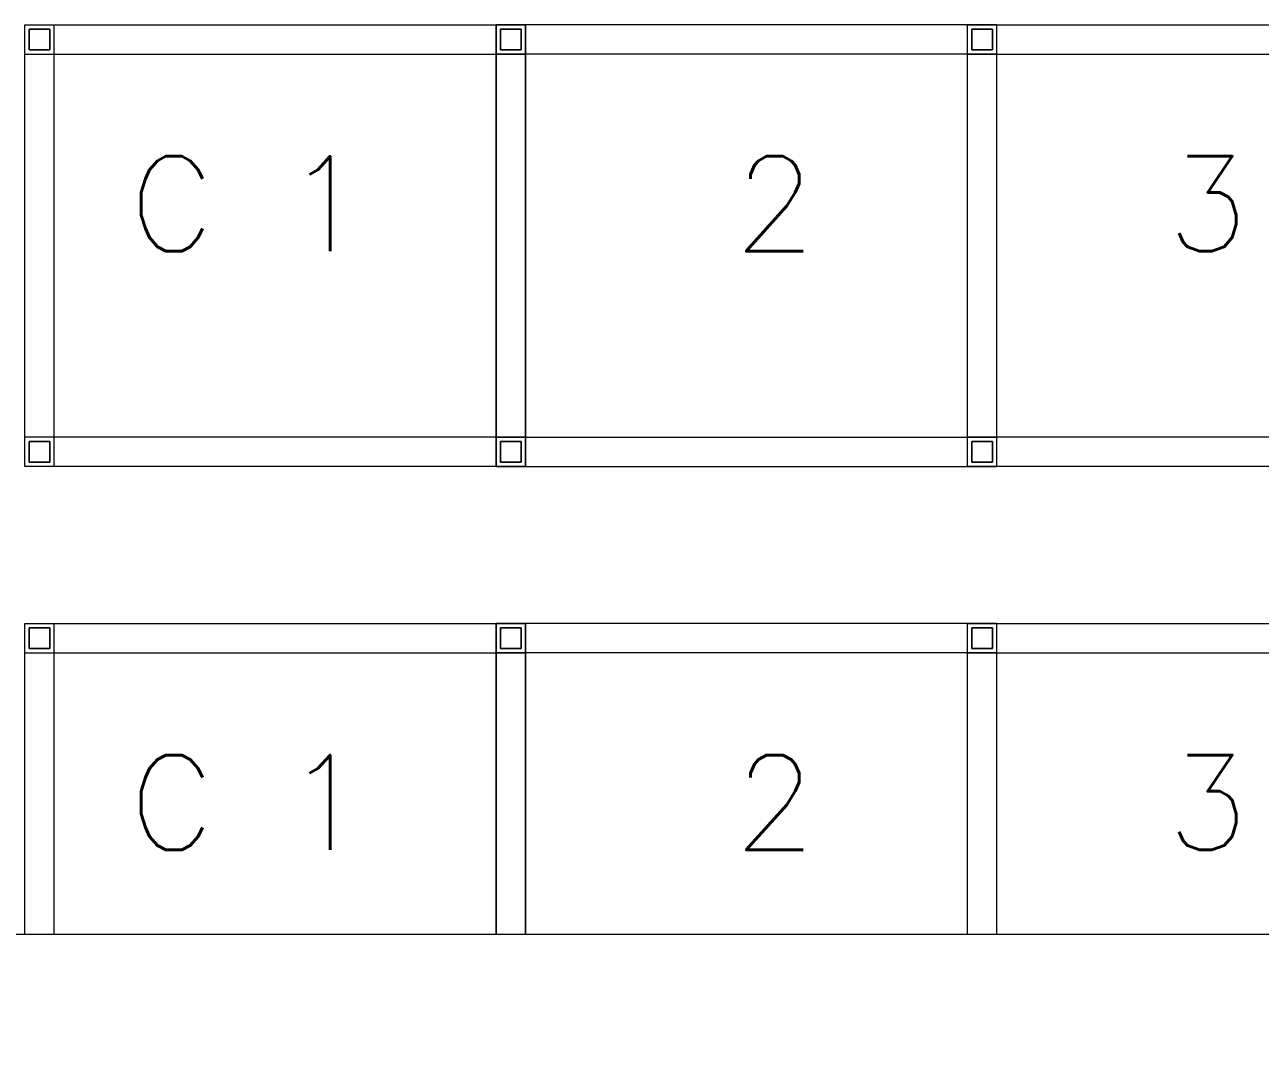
# Model space of a CAD drawing. Header units: millimetres. Extents: x -131970 to 468030, y -148196 to 152489.
# Drawn here: x 67459 to 71653, y 117894 to 121426 of the extents above; entities that cross this region are included whole.
import ezdxf
from ezdxf.xclip import XClip

# ---------------------------------------------------------------- set-up
doc = ezdxf.new("R2010")
doc.units = ezdxf.units.MM
doc.header["$LTSCALE"] = 500
doc.header["$XCLIPFRAME"] = 2
doc.layers.get('0').update_dxf_attribs({"linetype": 'CONTINUOUS'})
doc.layers.add('0 DIMENSION', color=1, linetype='CONTINUOUS', lineweight=13)
doc.styles.add('BUILDING PLAN$0$S1', font='romans1.shx')

# ---------------------------------------------------------------- blocks, each defined once
blk = doc.blocks.new('BUILDING PLAN$0$dfn')
at = {"color": 251}
for p, q in [((5747544.2, 359134.7), (5747544.2, 360834.7)), ((5747644, 359134.7), (5747644, 360834.7)), ((5748944.2, 360834.7), (5748944.2, 359134.7)), ((5749044.2, 360834.7), (5749044.2, 359134.7)), ((5749576.9, 359134.7), (5749576.9, 360834.7)), ((5749676.9, 359134.7), (5749676.9, 360834.7)), ((5749044.2, 359234.7), (5747544.2, 359234.7)), ((5747544.2, 359234.7), (5747544.2, 357534.7)), ((5749044.2, 359234.7), (5747544.2, 359234.7)), ((5749044.2, 359234.7), (5747544.2, 359234.7)), ((5749044.2, 359234.7), (5747544.2, 359234.7)), ((5749044.2, 359234.7), (5747544.2, 359234.7)), ((5749044.2, 359234.7), (5747544.2, 359234.7)), ((5749044.2, 359234.7), (5747544.2, 359234.7)), ((5749044.2, 359234.7), (5747544.2, 359234.7)), ((5749044.2, 359234.7), (5747544.2, 359234.7)), ((5749044.2, 359234.7), (5747544.2, 359234.7)), ((5749044.2, 359234.7), (5747544.2, 359234.7)), ((5747559, 359219.7), (5747559, 359149.7)), ((5747629, 359219.7), (5747559, 359219.7)), ((5747559, 359149.7), (5747559, 359219.7)), ((5747559, 359219.7), (5747629, 359219.7)), ((5747559, 359149.7), (5747559, 359219.7)), ((5747559, 359219.7), (5747629, 359219.7)), ((5747559, 359219.7), (5747559, 359149.7)), ((5747629, 359219.7), (5747559, 359219.7)), ((5747559, 359219.7), (5747559, 359149.7)), ((5747629, 359219.7), (5747559, 359219.7)), ((5747559, 359219.7), (5747559, 359149.7)), ((5747629, 359219.7), (5747559, 359219.7)), ((5747559, 359149.7), (5747559, 359219.7)), ((5747559, 359219.7), (5747629, 359219.7)), ((5747559, 359149.7), (5747559, 359219.7)), ((5747559, 359219.7), (5747629, 359219.7)), ((5747559, 359219.7), (5747559, 359149.7)), ((5747629, 359219.7), (5747559, 359219.7)), ((5747559, 359149.7), (5747559, 359219.7)), ((5747559, 359219.7), (5747629, 359219.7)), ((5747559, 359219.7), (5747559, 359149.7)), ((5747629, 359219.7), (5747559, 359219.7)), ((5747559, 359149.7), (5747559, 359219.7)), ((5747559, 359219.7), (5747629, 359219.7)), ((5747559, 359149.7), (5747559, 359219.7)), ((5747559, 359219.7), (5747629, 359219.7)), ((5747559, 359219.7), (5747559, 359149.7)), ((5747629, 359219.7), (5747559, 359219.7)), ((5747559, 359149.7), (5747559, 359219.7)), ((5747559, 359219.7), (5747629, 359219.7)), ((5747559, 359219.7), (5747559, 359149.7)), ((5747629, 359219.7), (5747559, 359219.7)), ((5747559, 359149.7), (5747559, 359219.7)), ((5747559, 359219.7), (5747629, 359219.7)), ((5747559, 359149.7), (5747559, 359219.7)), ((5747559, 359219.7), (5747629, 359219.7)), ((5747559, 359219.7), (5747559, 359149.7)), ((5747629, 359219.7), (5747559, 359219.7)), ((5747559, 359219.7), (5747559, 359149.7)), ((5747629, 359219.7), (5747559, 359219.7)), ((5747629, 359149.7), (5747629, 359219.7)), ((5747629, 359219.7), (5747629, 359149.7)), ((5747629, 359219.7), (5747629, 359149.7)), ((5747629, 359149.7), (5747629, 359219.7)), ((5747629, 359149.7), (5747629, 359219.7)), ((5747629, 359149.7), (5747629, 359219.7)), ((5747629, 359219.7), (5747629, 359149.7)), ((5747629, 359219.7), (5747629, 359149.7)), ((5747629, 359149.7), (5747629, 359219.7)), ((5747629, 359219.7), (5747629, 359149.7)), ((5747629, 359149.7), (5747629, 359219.7)), ((5747629, 359219.7), (5747629, 359149.7)), ((5747629, 359219.7), (5747629, 359149.7)), ((5747629, 359149.7), (5747629, 359219.7)), ((5747629, 359219.7), (5747629, 359149.7)), ((5747629, 359149.7), (5747629, 359219.7)), ((5747629, 359219.7), (5747629, 359149.7)), ((5747629, 359219.7), (5747629, 359149.7)), ((5747629, 359149.7), (5747629, 359219.7)), ((5747629, 359149.7), (5747629, 359219.7)), ((5747644, 359234.7), (5747644, 357534.7)), ((5748944.2, 357534.7), (5748944.2, 359234.7)), ((5748959.2, 359149.7), (5748959.2, 359219.7)), ((5748959.2, 359219.7), (5749029.2, 359219.7)), ((5748959.2, 359149.7), (5748959.2, 359219.7)), ((5748959.2, 359219.7), (5749029.2, 359219.7)), ((5749029.2, 359219.7), (5748959.2, 359219.7)), ((5748959.2, 359219.7), (5748959.2, 359149.7)), ((5749029.2, 359219.7), (5748959.2, 359219.7)), ((5748959.2, 359219.7), (5748959.2, 359149.7)), ((5748959.2, 359149.7), (5748959.2, 359219.7)), ((5748959.2, 359219.7), (5749029.2, 359219.7)), ((5748959.2, 359149.7), (5748959.2, 359219.7)), ((5748959.2, 359219.7), (5749029.2, 359219.7)), ((5749029.2, 359219.7), (5748959.2, 359219.7)), ((5748959.2, 359219.7), (5748959.2, 359149.7)), ((5749029.2, 359219.7), (5748959.2, 359219.7)), ((5748959.2, 359219.7), (5748959.2, 359149.7)), ((5748959.2, 359149.7), (5748959.2, 359219.7)), ((5748959.2, 359219.7), (5749029.2, 359219.7)), ((5749029.2, 359219.7), (5748959.2, 359219.7)), ((5748959.2, 359219.7), (5748959.2, 359149.7)), ((5748959.2, 359149.7), (5748959.2, 359219.7)), ((5748959.2, 359219.7), (5749029.2, 359219.7)), ((5749029.2, 359219.7), (5748959.2, 359219.7)), ((5748959.2, 359219.7), (5748959.2, 359149.7)), ((5749029.2, 359219.7), (5748959.2, 359219.7)), ((5748959.2, 359219.7), (5748959.2, 359149.7)), ((5748959.2, 359149.7), (5748959.2, 359219.7)), ((5748959.2, 359219.7), (5749029.2, 359219.7)), ((5749029.2, 359219.7), (5748959.2, 359219.7)), ((5748959.2, 359219.7), (5748959.2, 359149.7)), ((5748959.2, 359149.7), (5748959.2, 359219.7)), ((5748959.2, 359219.7), (5749029.2, 359219.7)), ((5748959.2, 359149.7), (5748959.2, 359219.7)), ((5748959.2, 359219.7), (5749029.2, 359219.7)), ((5749029.2, 359219.7), (5748959.2, 359219.7)), ((5748959.2, 359219.7), (5748959.2, 359149.7)), ((5749029.2, 359219.7), (5748959.2, 359219.7)), ((5748959.2, 359219.7), (5748959.2, 359149.7)), ((5748959.2, 359149.7), (5748959.2, 359219.7)), ((5748959.2, 359219.7), (5749029.2, 359219.7)), ((5749029.2, 359219.7), (5749029.2, 359149.7)), ((5749029.2, 359219.7), (5749029.2, 359149.7)), ((5749029.2, 359149.7), (5749029.2, 359219.7)), ((5749029.2, 359149.7), (5749029.2, 359219.7)), ((5749029.2, 359219.7), (5749029.2, 359149.7)), ((5749029.2, 359219.7), (5749029.2, 359149.7)), ((5749029.2, 359149.7), (5749029.2, 359219.7)), ((5749029.2, 359149.7), (5749029.2, 359219.7)), ((5749029.2, 359219.7), (5749029.2, 359149.7)), ((5749029.2, 359149.7), (5749029.2, 359219.7)), ((5749029.2, 359219.7), (5749029.2, 359149.7)), ((5749029.2, 359149.7), (5749029.2, 359219.7)), ((5749029.2, 359149.7), (5749029.2, 359219.7)), ((5749029.2, 359219.7), (5749029.2, 359149.7)), ((5749029.2, 359149.7), (5749029.2, 359219.7)), ((5749029.2, 359219.7), (5749029.2, 359149.7)), ((5749029.2, 359219.7), (5749029.2, 359149.7)), ((5749029.2, 359149.7), (5749029.2, 359219.7)), ((5749029.2, 359149.7), (5749029.2, 359219.7)), ((5749029.2, 359219.7), (5749029.2, 359149.7)), ((5749044.2, 357534.7), (5749044.2, 359234.7)), ((5751076.9, 359234.7), (5749576.9, 359234.7)), ((5749576.9, 359234.7), (5749576.9, 357534.7)), ((5751076.9, 359234.7), (5749576.9, 359234.7)), ((5751076.9, 359234.7), (5749576.9, 359234.7)), ((5751076.9, 359234.7), (5749576.9, 359234.7)), ((5751076.9, 359234.7), (5749576.9, 359234.7)), ((5751076.9, 359234.7), (5749576.9, 359234.7)), ((5751076.9, 359234.7), (5749576.9, 359234.7)), ((5751076.9, 359234.7), (5749576.9, 359234.7)), ((5751076.9, 359234.7), (5749576.9, 359234.7)), ((5751076.9, 359234.7), (5749576.9, 359234.7)), ((5751076.9, 359234.7), (5749576.9, 359234.7)), ((5749591.9, 359219.7), (5749591.9, 359149.7)), ((5749661.9, 359219.7), (5749591.9, 359219.7)), ((5749591.9, 359149.7), (5749591.9, 359219.7)), ((5749591.9, 359219.7), (5749661.9, 359219.7)), ((5749591.9, 359149.7), (5749591.9, 359219.7)), ((5749591.9, 359219.7), (5749661.9, 359219.7)), ((5749591.9, 359219.7), (5749591.9, 359149.7)), ((5749661.9, 359219.7), (5749591.9, 359219.7)), ((5749591.9, 359219.7), (5749591.9, 359149.7)), ((5749661.9, 359219.7), (5749591.9, 359219.7)), ((5749591.9, 359219.7), (5749591.9, 359149.7)), ((5749661.9, 359219.7), (5749591.9, 359219.7)), ((5749591.9, 359149.7), (5749591.9, 359219.7)), ((5749591.9, 359219.7), (5749661.9, 359219.7)), ((5749591.9, 359149.7), (5749591.9, 359219.7)), ((5749591.9, 359219.7), (5749661.9, 359219.7)), ((5749591.9, 359219.7), (5749591.9, 359149.7)), ((5749661.9, 359219.7), (5749591.9, 359219.7)), ((5749591.9, 359149.7), (5749591.9, 359219.7)), ((5749591.9, 359219.7), (5749661.9, 359219.7)), ((5749591.9, 359219.7), (5749591.9, 359149.7)), ((5749661.9, 359219.7), (5749591.9, 359219.7)), ((5749591.9, 359149.7), (5749591.9, 359219.7)), ((5749591.9, 359219.7), (5749661.9, 359219.7)), ((5749591.9, 359149.7), (5749591.9, 359219.7)), ((5749591.9, 359219.7), (5749661.9, 359219.7)), ((5749591.9, 359219.7), (5749591.9, 359149.7)), ((5749661.9, 359219.7), (5749591.9, 359219.7)), ((5749591.9, 359149.7), (5749591.9, 359219.7)), ((5749591.9, 359219.7), (5749661.9, 359219.7)), ((5749591.9, 359219.7), (5749591.9, 359149.7)), ((5749661.9, 359219.7), (5749591.9, 359219.7)), ((5749591.9, 359149.7), (5749591.9, 359219.7)), ((5749591.9, 359219.7), (5749661.9, 359219.7)), ((5749591.9, 359149.7), (5749591.9, 359219.7)), ((5749591.9, 359219.7), (5749661.9, 359219.7)), ((5749591.9, 359219.7), (5749591.9, 359149.7)), ((5749661.9, 359219.7), (5749591.9, 359219.7)), ((5749591.9, 359219.7), (5749591.9, 359149.7)), ((5749661.9, 359219.7), (5749591.9, 359219.7)), ((5749661.9, 359149.7), (5749661.9, 359219.7)), ((5749661.9, 359219.7), (5749661.9, 359149.7)), ((5749661.9, 359219.7), (5749661.9, 359149.7)), ((5749661.9, 359149.7), (5749661.9, 359219.7)), ((5749661.9, 359149.7), (5749661.9, 359219.7)), ((5749661.9, 359149.7), (5749661.9, 359219.7)), ((5749661.9, 359219.7), (5749661.9, 359149.7)), ((5749661.9, 359219.7), (5749661.9, 359149.7)), ((5749661.9, 359149.7), (5749661.9, 359219.7)), ((5749661.9, 359219.7), (5749661.9, 359149.7)), ((5749661.9, 359149.7), (5749661.9, 359219.7)), ((5749661.9, 359219.7), (5749661.9, 359149.7)), ((5749661.9, 359219.7), (5749661.9, 359149.7)), ((5749661.9, 359149.7), (5749661.9, 359219.7)), ((5749661.9, 359219.7), (5749661.9, 359149.7)), ((5749661.9, 359149.7), (5749661.9, 359219.7)), ((5749661.9, 359219.7), (5749661.9, 359149.7)), ((5749661.9, 359219.7), (5749661.9, 359149.7)), ((5749661.9, 359149.7), (5749661.9, 359219.7)), ((5749661.9, 359149.7), (5749661.9, 359219.7)), ((5749676.9, 359234.7), (5749676.9, 357534.7)), ((5749044.2, 359134.7), (5747544.2, 359134.7)), ((5749044.2, 359134.7), (5747544.2, 359134.7)), ((5749044.2, 359134.7), (5747544.2, 359134.7)), ((5749044.2, 359134.7), (5747544.2, 359134.7)), ((5749044.2, 359134.7), (5747544.2, 359134.7)), ((5749044.2, 359134.7), (5747544.2, 359134.7)), ((5749044.2, 359134.7), (5747544.2, 359134.7)), ((5749044.2, 359134.7), (5747544.2, 359134.7)), ((5749044.2, 359134.7), (5747544.2, 359134.7)), ((5749044.2, 359134.7), (5747544.2, 359134.7)), ((5749044.2, 359134.7), (5747544.2, 359134.7)), ((5747559, 359149.7), (5747629, 359149.7)), ((5747629, 359149.7), (5747559, 359149.7)), ((5747629, 359149.7), (5747559, 359149.7)), ((5747559, 359149.7), (5747629, 359149.7)), ((5747559, 359149.7), (5747629, 359149.7)), ((5747559, 359149.7), (5747629, 359149.7)), ((5747629, 359149.7), (5747559, 359149.7)), ((5747629, 359149.7), (5747559, 359149.7)), ((5747559, 359149.7), (5747629, 359149.7)), ((5747629, 359149.7), (5747559, 359149.7)), ((5747559, 359149.7), (5747629, 359149.7)), ((5747629, 359149.7), (5747559, 359149.7)), ((5747629, 359149.7), (5747559, 359149.7)), ((5747559, 359149.7), (5747629, 359149.7)), ((5747629, 359149.7), (5747559, 359149.7)), ((5747559, 359149.7), (5747629, 359149.7)), ((5747629, 359149.7), (5747559, 359149.7)), ((5747629, 359149.7), (5747559, 359149.7)), ((5747559, 359149.7), (5747629, 359149.7)), ((5747559, 359149.7), (5747629, 359149.7)), ((5749029.2, 359149.7), (5748959.2, 359149.7)), ((5749029.2, 359149.7), (5748959.2, 359149.7)), ((5748959.2, 359149.7), (5749029.2, 359149.7)), ((5748959.2, 359149.7), (5749029.2, 359149.7)), ((5749029.2, 359149.7), (5748959.2, 359149.7)), ((5749029.2, 359149.7), (5748959.2, 359149.7)), ((5748959.2, 359149.7), (5749029.2, 359149.7)), ((5748959.2, 359149.7), (5749029.2, 359149.7)), ((5749029.2, 359149.7), (5748959.2, 359149.7)), ((5748959.2, 359149.7), (5749029.2, 359149.7)), ((5749029.2, 359149.7), (5748959.2, 359149.7)), ((5748959.2, 359149.7), (5749029.2, 359149.7)), ((5748959.2, 359149.7), (5749029.2, 359149.7)), ((5749029.2, 359149.7), (5748959.2, 359149.7)), ((5748959.2, 359149.7), (5749029.2, 359149.7)), ((5749029.2, 359149.7), (5748959.2, 359149.7)), ((5749029.2, 359149.7), (5748959.2, 359149.7)), ((5748959.2, 359149.7), (5749029.2, 359149.7)), ((5748959.2, 359149.7), (5749029.2, 359149.7)), ((5749029.2, 359149.7), (5748959.2, 359149.7)), ((5751076.9, 359134.7), (5749576.9, 359134.7)), ((5751076.9, 359134.7), (5749576.9, 359134.7)), ((5751076.9, 359134.7), (5749576.9, 359134.7)), ((5751076.9, 359134.7), (5749576.9, 359134.7)), ((5751076.9, 359134.7), (5749576.9, 359134.7)), ((5751076.9, 359134.7), (5749576.9, 359134.7)), ((5751076.9, 359134.7), (5749576.9, 359134.7)), ((5751076.9, 359134.7), (5749576.9, 359134.7)), ((5751076.9, 359134.7), (5749576.9, 359134.7)), ((5751076.9, 359134.7), (5749576.9, 359134.7)), ((5751076.9, 359134.7), (5749576.9, 359134.7)), ((5749591.9, 359149.7), (5749661.9, 359149.7)), ((5749661.9, 359149.7), (5749591.9, 359149.7)), ((5749661.9, 359149.7), (5749591.9, 359149.7)), ((5749591.9, 359149.7), (5749661.9, 359149.7)), ((5749591.9, 359149.7), (5749661.9, 359149.7)), ((5749591.9, 359149.7), (5749661.9, 359149.7)), ((5749661.9, 359149.7), (5749591.9, 359149.7)), ((5749661.9, 359149.7), (5749591.9, 359149.7)), ((5749591.9, 359149.7), (5749661.9, 359149.7)), ((5749661.9, 359149.7), (5749591.9, 359149.7)), ((5749591.9, 359149.7), (5749661.9, 359149.7)), ((5749661.9, 359149.7), (5749591.9, 359149.7)), ((5749661.9, 359149.7), (5749591.9, 359149.7)), ((5749591.9, 359149.7), (5749661.9, 359149.7)), ((5749661.9, 359149.7), (5749591.9, 359149.7)), ((5749591.9, 359149.7), (5749661.9, 359149.7)), ((5749661.9, 359149.7), (5749591.9, 359149.7)), ((5749661.9, 359149.7), (5749591.9, 359149.7)), ((5749591.9, 359149.7), (5749661.9, 359149.7)), ((5749591.9, 359149.7), (5749661.9, 359149.7)), ((5749044.2, 357634.7), (5747544.2, 357634.7)), ((5749044.2, 357634.7), (5747544.2, 357634.7)), ((5749044.2, 357634.7), (5747544.2, 357634.7)), ((5749044.2, 357634.7), (5747544.2, 357634.7)), ((5749044.2, 357634.7), (5747544.2, 357634.7)), ((5749044.2, 357634.7), (5747544.2, 357634.7)), ((5747544.2, 355934.7), (5747544.2, 357634.7)), ((5747544.2, 357634.7), (5749044.2, 357634.7)), ((5749044.2, 357634.7), (5747544.2, 357634.7)), ((5749044.2, 357634.7), (5747544.2, 357634.7)), ((5749044.2, 357634.7), (5747544.2, 357634.7)), ((5749044.2, 357634.7), (5747544.2, 357634.7)), ((5747559, 357619.7), (5747559, 357549.7)), ((5747629, 357619.7), (5747559, 357619.7)), ((5747559, 357549.7), (5747559, 357619.7)), ((5747559, 357619.7), (5747629, 357619.7)), ((5747559, 357549.7), (5747559, 357619.7)), ((5747559, 357619.7), (5747629, 357619.7)), ((5747559, 357619.7), (5747559, 357549.7)), ((5747629, 357619.7), (5747559, 357619.7)), ((5747559, 357549.7), (5747559, 357619.7)), ((5747559, 357619.7), (5747629, 357619.7)), ((5747559, 357619.7), (5747559, 357549.7)), ((5747629, 357619.7), (5747559, 357619.7)), ((5747559, 357549.7), (5747559, 357619.7)), ((5747559, 357619.7), (5747629, 357619.7)), ((5747559, 357549.7), (5747559, 357619.7)), ((5747559, 357619.7), (5747629, 357619.7)), ((5747559, 357619.7), (5747559, 357549.7)), ((5747629, 357619.7), (5747559, 357619.7)), ((5747559, 357619.7), (5747559, 357549.7)), ((5747629, 357619.7), (5747559, 357619.7)), ((5747559, 357619.7), (5747559, 357549.7)), ((5747629, 357619.7), (5747559, 357619.7)), ((5747559, 357549.7), (5747559, 357619.7)), ((5747559, 357619.7), (5747629, 357619.7)), ((5747559, 357549.7), (5747559, 357619.7)), ((5747559, 357619.7), (5747629, 357619.7)), ((5747559, 357619.7), (5747559, 357549.7)), ((5747629, 357619.7), (5747559, 357619.7)), ((5747559, 357619.7), (5747559, 357549.7)), ((5747629, 357619.7), (5747559, 357619.7)), ((5747559, 357619.7), (5747559, 357549.7)), ((5747629, 357619.7), (5747559, 357619.7)), ((5747559, 357549.7), (5747559, 357619.7)), ((5747559, 357619.7), (5747629, 357619.7)), ((5747559, 357549.7), (5747559, 357619.7)), ((5747559, 357619.7), (5747629, 357619.7)), ((5747559, 357619.7), (5747559, 357549.7)), ((5747629, 357619.7), (5747559, 357619.7)), ((5747559, 357549.7), (5747559, 357619.7)), ((5747559, 357619.7), (5747629, 357619.7)), ((5747629, 357549.7), (5747629, 357619.7)), ((5747629, 357619.7), (5747629, 357549.7)), ((5747629, 357619.7), (5747629, 357549.7)), ((5747629, 357549.7), (5747629, 357619.7)), ((5747629, 357619.7), (5747629, 357549.7)), ((5747629, 357549.7), (5747629, 357619.7)), ((5747629, 357619.7), (5747629, 357549.7)), ((5747629, 357619.7), (5747629, 357549.7)), ((5747629, 357549.7), (5747629, 357619.7)), ((5747629, 357549.7), (5747629, 357619.7)), ((5747629, 357549.7), (5747629, 357619.7)), ((5747629, 357619.7), (5747629, 357549.7)), ((5747629, 357619.7), (5747629, 357549.7)), ((5747629, 357549.7), (5747629, 357619.7)), ((5747629, 357549.7), (5747629, 357619.7)), ((5747629, 357549.7), (5747629, 357619.7)), ((5747629, 357619.7), (5747629, 357549.7)), ((5747629, 357619.7), (5747629, 357549.7)), ((5747629, 357549.7), (5747629, 357619.7)), ((5747629, 357619.7), (5747629, 357549.7)), ((5747644, 355934.7), (5747644, 357634.7)), ((5748944.2, 357634.7), (5748944.2, 355934.7)), ((5749029.2, 357619.7), (5748959.2, 357619.7)), ((5748959.2, 357619.7), (5748959.2, 357549.7)), ((5748959.2, 357549.7), (5748959.2, 357619.7)), ((5748959.2, 357619.7), (5749029.2, 357619.7)), ((5749029.2, 357619.7), (5748959.2, 357619.7)), ((5748959.2, 357619.7), (5748959.2, 357549.7)), ((5749029.2, 357619.7), (5748959.2, 357619.7)), ((5748959.2, 357619.7), (5748959.2, 357549.7)), ((5748959.2, 357549.7), (5748959.2, 357619.7)), ((5748959.2, 357619.7), (5749029.2, 357619.7)), ((5748959.2, 357549.7), (5748959.2, 357619.7)), ((5748959.2, 357619.7), (5749029.2, 357619.7)), ((5749029.2, 357619.7), (5748959.2, 357619.7)), ((5748959.2, 357619.7), (5748959.2, 357549.7)), ((5749029.2, 357619.7), (5748959.2, 357619.7)), ((5748959.2, 357619.7), (5748959.2, 357549.7)), ((5748959.2, 357549.7), (5748959.2, 357619.7)), ((5748959.2, 357619.7), (5749029.2, 357619.7)), ((5748959.2, 357549.7), (5748959.2, 357619.7)), ((5748959.2, 357619.7), (5749029.2, 357619.7)), ((5748959.2, 357549.7), (5748959.2, 357619.7)), ((5748959.2, 357619.7), (5749029.2, 357619.7)), ((5749029.2, 357619.7), (5748959.2, 357619.7)), ((5748959.2, 357619.7), (5748959.2, 357549.7)), ((5749029.2, 357619.7), (5748959.2, 357619.7)), ((5748959.2, 357619.7), (5748959.2, 357549.7)), ((5748959.2, 357549.7), (5748959.2, 357619.7)), ((5748959.2, 357619.7), (5749029.2, 357619.7)), ((5748959.2, 357549.7), (5748959.2, 357619.7)), ((5748959.2, 357619.7), (5749029.2, 357619.7)), ((5749029.2, 357619.7), (5748959.2, 357619.7)), ((5748959.2, 357619.7), (5748959.2, 357549.7)), ((5748959.2, 357549.7), (5748959.2, 357619.7)), ((5748959.2, 357619.7), (5749029.2, 357619.7)), ((5749029.2, 357619.7), (5748959.2, 357619.7)), ((5748959.2, 357619.7), (5748959.2, 357549.7)), ((5749029.2, 357619.7), (5748959.2, 357619.7)), ((5748959.2, 357619.7), (5748959.2, 357549.7)), ((5748959.2, 357549.7), (5748959.2, 357619.7)), ((5748959.2, 357619.7), (5749029.2, 357619.7)), ((5749029.2, 357549.7), (5749029.2, 357619.7)), ((5749029.2, 357619.7), (5749029.2, 357549.7)), ((5749029.2, 357549.7), (5749029.2, 357619.7)), ((5749029.2, 357549.7), (5749029.2, 357619.7)), ((5749029.2, 357619.7), (5749029.2, 357549.7)), ((5749029.2, 357619.7), (5749029.2, 357549.7)), ((5749029.2, 357549.7), (5749029.2, 357619.7)), ((5749029.2, 357549.7), (5749029.2, 357619.7)), ((5749029.2, 357619.7), (5749029.2, 357549.7)), ((5749029.2, 357619.7), (5749029.2, 357549.7)), ((5749029.2, 357619.7), (5749029.2, 357549.7)), ((5749029.2, 357549.7), (5749029.2, 357619.7)), ((5749029.2, 357549.7), (5749029.2, 357619.7)), ((5749029.2, 357619.7), (5749029.2, 357549.7)), ((5749029.2, 357619.7), (5749029.2, 357549.7)), ((5749029.2, 357549.7), (5749029.2, 357619.7)), ((5749029.2, 357619.7), (5749029.2, 357549.7)), ((5749029.2, 357549.7), (5749029.2, 357619.7)), ((5749029.2, 357549.7), (5749029.2, 357619.7)), ((5749029.2, 357619.7), (5749029.2, 357549.7)), ((5749044.2, 357634.7), (5749044.2, 355934.7)), ((5751076.9, 357634.7), (5749576.9, 357634.7)), ((5751076.9, 357634.7), (5749576.9, 357634.7)), ((5751076.9, 357634.7), (5749576.9, 357634.7)), ((5751076.9, 357634.7), (5749576.9, 357634.7)), ((5751076.9, 357634.7), (5749576.9, 357634.7)), ((5751076.9, 357634.7), (5749576.9, 357634.7)), ((5749576.9, 355934.7), (5749576.9, 357634.7)), ((5749576.9, 357634.7), (5751076.9, 357634.7)), ((5751076.9, 357634.7), (5749576.9, 357634.7)), ((5751076.9, 357634.7), (5749576.9, 357634.7)), ((5751076.9, 357634.7), (5749576.9, 357634.7)), ((5751076.9, 357634.7), (5749576.9, 357634.7)), ((5749591.9, 357619.7), (5749591.9, 357549.7)), ((5749661.9, 357619.7), (5749591.9, 357619.7)), ((5749591.9, 357549.7), (5749591.9, 357619.7)), ((5749591.9, 357619.7), (5749661.9, 357619.7)), ((5749591.9, 357549.7), (5749591.9, 357619.7)), ((5749591.9, 357619.7), (5749661.9, 357619.7)), ((5749591.9, 357619.7), (5749591.9, 357549.7)), ((5749661.9, 357619.7), (5749591.9, 357619.7)), ((5749591.9, 357549.7), (5749591.9, 357619.7)), ((5749591.9, 357619.7), (5749661.9, 357619.7)), ((5749591.9, 357619.7), (5749591.9, 357549.7)), ((5749661.9, 357619.7), (5749591.9, 357619.7)), ((5749591.9, 357549.7), (5749591.9, 357619.7)), ((5749591.9, 357619.7), (5749661.9, 357619.7)), ((5749591.9, 357549.7), (5749591.9, 357619.7)), ((5749591.9, 357619.7), (5749661.9, 357619.7)), ((5749591.9, 357619.7), (5749591.9, 357549.7)), ((5749661.9, 357619.7), (5749591.9, 357619.7)), ((5749591.9, 357619.7), (5749591.9, 357549.7)), ((5749661.9, 357619.7), (5749591.9, 357619.7)), ((5749591.9, 357619.7), (5749591.9, 357549.7)), ((5749661.9, 357619.7), (5749591.9, 357619.7)), ((5749591.9, 357549.7), (5749591.9, 357619.7)), ((5749591.9, 357619.7), (5749661.9, 357619.7)), ((5749591.9, 357549.7), (5749591.9, 357619.7)), ((5749591.9, 357619.7), (5749661.9, 357619.7)), ((5749591.9, 357619.7), (5749591.9, 357549.7)), ((5749661.9, 357619.7), (5749591.9, 357619.7)), ((5749591.9, 357619.7), (5749591.9, 357549.7)), ((5749661.9, 357619.7), (5749591.9, 357619.7)), ((5749591.9, 357619.7), (5749591.9, 357549.7)), ((5749661.9, 357619.7), (5749591.9, 357619.7)), ((5749591.9, 357549.7), (5749591.9, 357619.7)), ((5749591.9, 357619.7), (5749661.9, 357619.7)), ((5749591.9, 357549.7), (5749591.9, 357619.7)), ((5749591.9, 357619.7), (5749661.9, 357619.7)), ((5749591.9, 357619.7), (5749591.9, 357549.7)), ((5749661.9, 357619.7), (5749591.9, 357619.7)), ((5749591.9, 357549.7), (5749591.9, 357619.7)), ((5749591.9, 357619.7), (5749661.9, 357619.7)), ((5749661.9, 357549.7), (5749661.9, 357619.7)), ((5749661.9, 357619.7), (5749661.9, 357549.7)), ((5749661.9, 357619.7), (5749661.9, 357549.7)), ((5749661.9, 357549.7), (5749661.9, 357619.7)), ((5749661.9, 357619.7), (5749661.9, 357549.7)), ((5749661.9, 357549.7), (5749661.9, 357619.7)), ((5749661.9, 357619.7), (5749661.9, 357549.7)), ((5749661.9, 357619.7), (5749661.9, 357549.7)), ((5749661.9, 357549.7), (5749661.9, 357619.7)), ((5749661.9, 357549.7), (5749661.9, 357619.7)), ((5749661.9, 357549.7), (5749661.9, 357619.7)), ((5749661.9, 357619.7), (5749661.9, 357549.7)), ((5749661.9, 357619.7), (5749661.9, 357549.7)), ((5749661.9, 357549.7), (5749661.9, 357619.7)), ((5749661.9, 357549.7), (5749661.9, 357619.7)), ((5749661.9, 357549.7), (5749661.9, 357619.7)), ((5749661.9, 357619.7), (5749661.9, 357549.7)), ((5749661.9, 357619.7), (5749661.9, 357549.7)), ((5749661.9, 357549.7), (5749661.9, 357619.7)), ((5749661.9, 357619.7), (5749661.9, 357549.7)), ((5749676.9, 355934.7), (5749676.9, 357634.7)), ((5747544.2, 357534.7), (5749044.2, 357534.7)), ((5749044.2, 357534.7), (5747544.2, 357534.7)), ((5749044.2, 357534.7), (5747544.2, 357534.7)), ((5749044.2, 357534.7), (5747544.2, 357534.7)), ((5749044.2, 357534.7), (5747544.2, 357534.7)), ((5749044.2, 357534.7), (5747544.2, 357534.7)), ((5749044.2, 357534.7), (5747544.2, 357534.7)), ((5749044.2, 357534.7), (5747544.2, 357534.7)), ((5749044.2, 357534.7), (5747544.2, 357534.7)), ((5749044.2, 357534.7), (5747544.2, 357534.7)), ((5749044.2, 357534.7), (5747544.2, 357534.7)), ((5747559, 357549.7), (5747629, 357549.7)), ((5747629, 357549.7), (5747559, 357549.7)), ((5747629, 357549.7), (5747559, 357549.7)), ((5747559, 357549.7), (5747629, 357549.7)), ((5747629, 357549.7), (5747559, 357549.7)), ((5747559, 357549.7), (5747629, 357549.7)), ((5747629, 357549.7), (5747559, 357549.7)), ((5747629, 357549.7), (5747559, 357549.7)), ((5747559, 357549.7), (5747629, 357549.7)), ((5747559, 357549.7), (5747629, 357549.7)), ((5747559, 357549.7), (5747629, 357549.7)), ((5747629, 357549.7), (5747559, 357549.7)), ((5747629, 357549.7), (5747559, 357549.7)), ((5747559, 357549.7), (5747629, 357549.7)), ((5747559, 357549.7), (5747629, 357549.7)), ((5747559, 357549.7), (5747629, 357549.7)), ((5747629, 357549.7), (5747559, 357549.7)), ((5747629, 357549.7), (5747559, 357549.7)), ((5747559, 357549.7), (5747629, 357549.7)), ((5747629, 357549.7), (5747559, 357549.7)), ((5748959.2, 357549.7), (5749029.2, 357549.7)), ((5749029.2, 357549.7), (5748959.2, 357549.7)), ((5748959.2, 357549.7), (5749029.2, 357549.7)), ((5748959.2, 357549.7), (5749029.2, 357549.7)), ((5749029.2, 357549.7), (5748959.2, 357549.7)), ((5749029.2, 357549.7), (5748959.2, 357549.7)), ((5748959.2, 357549.7), (5749029.2, 357549.7)), ((5748959.2, 357549.7), (5749029.2, 357549.7)), ((5749029.2, 357549.7), (5748959.2, 357549.7)), ((5749029.2, 357549.7), (5748959.2, 357549.7)), ((5749029.2, 357549.7), (5748959.2, 357549.7)), ((5748959.2, 357549.7), (5749029.2, 357549.7)), ((5748959.2, 357549.7), (5749029.2, 357549.7)), ((5749029.2, 357549.7), (5748959.2, 357549.7)), ((5749029.2, 357549.7), (5748959.2, 357549.7)), ((5748959.2, 357549.7), (5749029.2, 357549.7)), ((5749029.2, 357549.7), (5748959.2, 357549.7)), ((5748959.2, 357549.7), (5749029.2, 357549.7)), ((5748959.2, 357549.7), (5749029.2, 357549.7)), ((5749029.2, 357549.7), (5748959.2, 357549.7)), ((5749576.9, 357534.7), (5751076.9, 357534.7)), ((5751076.9, 357534.7), (5749576.9, 357534.7)), ((5751076.9, 357534.7), (5749576.9, 357534.7)), ((5751076.9, 357534.7), (5749576.9, 357534.7)), ((5751076.9, 357534.7), (5749576.9, 357534.7)), ((5751076.9, 357534.7), (5749576.9, 357534.7)), ((5751076.9, 357534.7), (5749576.9, 357534.7)), ((5751076.9, 357534.7), (5749576.9, 357534.7)), ((5751076.9, 357534.7), (5749576.9, 357534.7)), ((5751076.9, 357534.7), (5749576.9, 357534.7)), ((5751076.9, 357534.7), (5749576.9, 357534.7)), ((5749591.9, 357549.7), (5749661.9, 357549.7)), ((5749661.9, 357549.7), (5749591.9, 357549.7)), ((5749661.9, 357549.7), (5749591.9, 357549.7)), ((5749591.9, 357549.7), (5749661.9, 357549.7)), ((5749661.9, 357549.7), (5749591.9, 357549.7)), ((5749591.9, 357549.7), (5749661.9, 357549.7)), ((5749661.9, 357549.7), (5749591.9, 357549.7)), ((5749661.9, 357549.7), (5749591.9, 357549.7)), ((5749591.9, 357549.7), (5749661.9, 357549.7)), ((5749591.9, 357549.7), (5749661.9, 357549.7)), ((5749591.9, 357549.7), (5749661.9, 357549.7)), ((5749661.9, 357549.7), (5749591.9, 357549.7)), ((5749661.9, 357549.7), (5749591.9, 357549.7)), ((5749591.9, 357549.7), (5749661.9, 357549.7)), ((5749591.9, 357549.7), (5749661.9, 357549.7)), ((5749591.9, 357549.7), (5749661.9, 357549.7)), ((5749661.9, 357549.7), (5749591.9, 357549.7)), ((5749661.9, 357549.7), (5749591.9, 357549.7)), ((5749591.9, 357549.7), (5749661.9, 357549.7)), ((5749661.9, 357549.7), (5749591.9, 357549.7)), ((5749044.2, 356034.7), (5747544.2, 356034.7)), ((5749044.2, 356034.7), (5747544.2, 356034.7)), ((5749044.2, 356034.7), (5747544.2, 356034.7)), ((5749044.2, 356034.7), (5747544.2, 356034.7)), ((5749044.2, 356034.7), (5747544.2, 356034.7)), ((5749044.2, 356034.7), (5747544.2, 356034.7)), ((5749044.2, 356034.7), (5747544.2, 356034.7)), ((5749044.2, 356034.7), (5747544.2, 356034.7)), ((5749044.2, 356034.7), (5747544.2, 356034.7)), ((5749044.2, 356034.7), (5747544.2, 356034.7)), ((5751076.9, 356034.7), (5749576.9, 356034.7)), ((5751076.9, 356034.7), (5749576.9, 356034.7)), ((5751076.9, 356034.7), (5749576.9, 356034.7)), ((5751076.9, 356034.7), (5749576.9, 356034.7)), ((5751076.9, 356034.7), (5749576.9, 356034.7)), ((5751076.9, 356034.7), (5749576.9, 356034.7)), ((5751076.9, 356034.7), (5749576.9, 356034.7)), ((5751076.9, 356034.7), (5749576.9, 356034.7)), ((5751076.9, 356034.7), (5749576.9, 356034.7)), ((5751076.9, 356034.7), (5749576.9, 356034.7)), ((5747559, 356019.7), (5747559, 355949.7)), ((5747629, 356019.7), (5747559, 356019.7)), ((5747559, 355949.7), (5747559, 356019.7)), ((5747559, 356019.7), (5747629, 356019.7)), ((5747559, 355949.7), (5747559, 356019.7)), ((5747559, 356019.7), (5747629, 356019.7)), ((5747559, 356019.7), (5747559, 355949.7)), ((5747629, 356019.7), (5747559, 356019.7)), ((5747559, 355949.7), (5747559, 356019.7)), ((5747559, 356019.7), (5747629, 356019.7)), ((5747559, 356019.7), (5747559, 355949.7)), ((5747629, 356019.7), (5747559, 356019.7)), ((5747559, 355949.7), (5747559, 356019.7)), ((5747559, 356019.7), (5747629, 356019.7)), ((5747559, 355949.7), (5747559, 356019.7)), ((5747559, 356019.7), (5747629, 356019.7)), ((5747559, 356019.7), (5747559, 355949.7)), ((5747629, 356019.7), (5747559, 356019.7)), ((5747559, 356019.7), (5747559, 355949.7)), ((5747629, 356019.7), (5747559, 356019.7)), ((5747559, 356019.7), (5747559, 355949.7)), ((5747629, 356019.7), (5747559, 356019.7)), ((5747559, 355949.7), (5747559, 356019.7)), ((5747559, 356019.7), (5747629, 356019.7)), ((5747559, 355949.7), (5747559, 356019.7)), ((5747559, 356019.7), (5747629, 356019.7)), ((5747559, 356019.7), (5747559, 355949.7)), ((5747629, 356019.7), (5747559, 356019.7)), ((5747559, 356019.7), (5747559, 355949.7)), ((5747629, 356019.7), (5747559, 356019.7)), ((5747559, 356019.7), (5747559, 355949.7)), ((5747629, 356019.7), (5747559, 356019.7)), ((5747559, 355949.7), (5747559, 356019.7)), ((5747559, 356019.7), (5747629, 356019.7)), ((5747559, 355949.7), (5747559, 356019.7)), ((5747559, 356019.7), (5747629, 356019.7)), ((5747559, 356019.7), (5747559, 355949.7)), ((5747629, 356019.7), (5747559, 356019.7)), ((5747559, 355949.7), (5747559, 356019.7)), ((5747559, 356019.7), (5747629, 356019.7)), ((5747629, 355949.7), (5747629, 356019.7)), ((5747629, 356019.7), (5747629, 355949.7)), ((5747629, 356019.7), (5747629, 355949.7)), ((5747629, 355949.7), (5747629, 356019.7)), ((5747629, 356019.7), (5747629, 355949.7)), ((5747629, 355949.7), (5747629, 356019.7)), ((5747629, 356019.7), (5747629, 355949.7)), ((5747629, 356019.7), (5747629, 355949.7)), ((5747629, 355949.7), (5747629, 356019.7)), ((5747629, 355949.7), (5747629, 356019.7)), ((5747629, 355949.7), (5747629, 356019.7)), ((5747629, 356019.7), (5747629, 355949.7)), ((5747629, 356019.7), (5747629, 355949.7)), ((5747629, 355949.7), (5747629, 356019.7)), ((5747629, 355949.7), (5747629, 356019.7)), ((5747629, 355949.7), (5747629, 356019.7)), ((5747629, 356019.7), (5747629, 355949.7)), ((5747629, 356019.7), (5747629, 355949.7)), ((5747629, 355949.7), (5747629, 356019.7)), ((5747629, 356019.7), (5747629, 355949.7)), ((5749029.2, 356019.7), (5748959.2, 356019.7)), ((5748959.2, 356019.7), (5748959.2, 355949.7)), ((5748959.2, 355949.7), (5748959.2, 356019.7)), ((5748959.2, 356019.7), (5749029.2, 356019.7)), ((5749029.2, 356019.7), (5748959.2, 356019.7)), ((5748959.2, 356019.7), (5748959.2, 355949.7)), ((5749029.2, 356019.7), (5748959.2, 356019.7)), ((5748959.2, 356019.7), (5748959.2, 355949.7)), ((5748959.2, 355949.7), (5748959.2, 356019.7)), ((5748959.2, 356019.7), (5749029.2, 356019.7)), ((5748959.2, 355949.7), (5748959.2, 356019.7)), ((5748959.2, 356019.7), (5749029.2, 356019.7)), ((5749029.2, 356019.7), (5748959.2, 356019.7)), ((5748959.2, 356019.7), (5748959.2, 355949.7)), ((5749029.2, 356019.7), (5748959.2, 356019.7)), ((5748959.2, 356019.7), (5748959.2, 355949.7)), ((5748959.2, 355949.7), (5748959.2, 356019.7)), ((5748959.2, 356019.7), (5749029.2, 356019.7)), ((5748959.2, 355949.7), (5748959.2, 356019.7)), ((5748959.2, 356019.7), (5749029.2, 356019.7)), ((5748959.2, 355949.7), (5748959.2, 356019.7)), ((5748959.2, 356019.7), (5749029.2, 356019.7)), ((5749029.2, 356019.7), (5748959.2, 356019.7)), ((5748959.2, 356019.7), (5748959.2, 355949.7)), ((5749029.2, 356019.7), (5748959.2, 356019.7)), ((5748959.2, 356019.7), (5748959.2, 355949.7)), ((5748959.2, 355949.7), (5748959.2, 356019.7)), ((5748959.2, 356019.7), (5749029.2, 356019.7)), ((5748959.2, 355949.7), (5748959.2, 356019.7)), ((5748959.2, 356019.7), (5749029.2, 356019.7)), ((5749029.2, 356019.7), (5748959.2, 356019.7)), ((5748959.2, 356019.7), (5748959.2, 355949.7)), ((5748959.2, 355949.7), (5748959.2, 356019.7)), ((5748959.2, 356019.7), (5749029.2, 356019.7)), ((5749029.2, 356019.7), (5748959.2, 356019.7)), ((5748959.2, 356019.7), (5748959.2, 355949.7)), ((5749029.2, 356019.7), (5748959.2, 356019.7)), ((5748959.2, 356019.7), (5748959.2, 355949.7)), ((5748959.2, 355949.7), (5748959.2, 356019.7)), ((5748959.2, 356019.7), (5749029.2, 356019.7)), ((5749029.2, 355949.7), (5749029.2, 356019.7)), ((5749029.2, 356019.7), (5749029.2, 355949.7)), ((5749029.2, 355949.7), (5749029.2, 356019.7)), ((5749029.2, 355949.7), (5749029.2, 356019.7)), ((5749029.2, 356019.7), (5749029.2, 355949.7)), ((5749029.2, 356019.7), (5749029.2, 355949.7)), ((5749029.2, 355949.7), (5749029.2, 356019.7)), ((5749029.2, 355949.7), (5749029.2, 356019.7)), ((5749029.2, 356019.7), (5749029.2, 355949.7)), ((5749029.2, 356019.7), (5749029.2, 355949.7)), ((5749029.2, 356019.7), (5749029.2, 355949.7)), ((5749029.2, 355949.7), (5749029.2, 356019.7)), ((5749029.2, 355949.7), (5749029.2, 356019.7)), ((5749029.2, 356019.7), (5749029.2, 355949.7)), ((5749029.2, 356019.7), (5749029.2, 355949.7)), ((5749029.2, 355949.7), (5749029.2, 356019.7)), ((5749029.2, 356019.7), (5749029.2, 355949.7)), ((5749029.2, 355949.7), (5749029.2, 356019.7)), ((5749029.2, 355949.7), (5749029.2, 356019.7)), ((5749029.2, 356019.7), (5749029.2, 355949.7)), ((5749591.9, 356019.7), (5749591.9, 355949.7)), ((5749661.9, 356019.7), (5749591.9, 356019.7)), ((5749591.9, 355949.7), (5749591.9, 356019.7)), ((5749591.9, 356019.7), (5749661.9, 356019.7)), ((5749591.9, 355949.7), (5749591.9, 356019.7)), ((5749591.9, 356019.7), (5749661.9, 356019.7)), ((5749591.9, 356019.7), (5749591.9, 355949.7)), ((5749661.9, 356019.7), (5749591.9, 356019.7)), ((5749591.9, 355949.7), (5749591.9, 356019.7)), ((5749591.9, 356019.7), (5749661.9, 356019.7)), ((5749591.9, 356019.7), (5749591.9, 355949.7)), ((5749661.9, 356019.7), (5749591.9, 356019.7)), ((5749591.9, 355949.7), (5749591.9, 356019.7)), ((5749591.9, 356019.7), (5749661.9, 356019.7)), ((5749591.9, 355949.7), (5749591.9, 356019.7)), ((5749591.9, 356019.7), (5749661.9, 356019.7)), ((5749591.9, 356019.7), (5749591.9, 355949.7)), ((5749661.9, 356019.7), (5749591.9, 356019.7)), ((5749591.9, 356019.7), (5749591.9, 355949.7)), ((5749661.9, 356019.7), (5749591.9, 356019.7)), ((5749591.9, 356019.7), (5749591.9, 355949.7)), ((5749661.9, 356019.7), (5749591.9, 356019.7)), ((5749591.9, 355949.7), (5749591.9, 356019.7)), ((5749591.9, 356019.7), (5749661.9, 356019.7)), ((5749591.9, 355949.7), (5749591.9, 356019.7)), ((5749591.9, 356019.7), (5749661.9, 356019.7)), ((5749591.9, 356019.7), (5749591.9, 355949.7)), ((5749661.9, 356019.7), (5749591.9, 356019.7)), ((5749591.9, 356019.7), (5749591.9, 355949.7)), ((5749661.9, 356019.7), (5749591.9, 356019.7)), ((5749591.9, 356019.7), (5749591.9, 355949.7)), ((5749661.9, 356019.7), (5749591.9, 356019.7)), ((5749591.9, 355949.7), (5749591.9, 356019.7)), ((5749591.9, 356019.7), (5749661.9, 356019.7)), ((5749591.9, 355949.7), (5749591.9, 356019.7)), ((5749591.9, 356019.7), (5749661.9, 356019.7)), ((5749591.9, 356019.7), (5749591.9, 355949.7)), ((5749661.9, 356019.7), (5749591.9, 356019.7)), ((5749591.9, 355949.7), (5749591.9, 356019.7)), ((5749591.9, 356019.7), (5749661.9, 356019.7)), ((5749661.9, 355949.7), (5749661.9, 356019.7)), ((5749661.9, 356019.7), (5749661.9, 355949.7)), ((5749661.9, 356019.7), (5749661.9, 355949.7)), ((5749661.9, 355949.7), (5749661.9, 356019.7)), ((5749661.9, 356019.7), (5749661.9, 355949.7)), ((5749661.9, 355949.7), (5749661.9, 356019.7)), ((5749661.9, 356019.7), (5749661.9, 355949.7)), ((5749661.9, 356019.7), (5749661.9, 355949.7)), ((5749661.9, 355949.7), (5749661.9, 356019.7)), ((5749661.9, 355949.7), (5749661.9, 356019.7)), ((5749661.9, 355949.7), (5749661.9, 356019.7)), ((5749661.9, 356019.7), (5749661.9, 355949.7)), ((5749661.9, 356019.7), (5749661.9, 355949.7)), ((5749661.9, 355949.7), (5749661.9, 356019.7)), ((5749661.9, 355949.7), (5749661.9, 356019.7)), ((5749661.9, 355949.7), (5749661.9, 356019.7)), ((5749661.9, 356019.7), (5749661.9, 355949.7)), ((5749661.9, 356019.7), (5749661.9, 355949.7)), ((5749661.9, 355949.7), (5749661.9, 356019.7)), ((5749661.9, 356019.7), (5749661.9, 355949.7)), ((5747559, 355949.7), (5747629, 355949.7)), ((5747629, 355949.7), (5747559, 355949.7)), ((5747629, 355949.7), (5747559, 355949.7)), ((5747559, 355949.7), (5747629, 355949.7)), ((5747629, 355949.7), (5747559, 355949.7)), ((5747559, 355949.7), (5747629, 355949.7)), ((5747629, 355949.7), (5747559, 355949.7)), ((5747629, 355949.7), (5747559, 355949.7)), ((5747559, 355949.7), (5747629, 355949.7)), ((5747559, 355949.7), (5747629, 355949.7)), ((5747559, 355949.7), (5747629, 355949.7)), ((5747629, 355949.7), (5747559, 355949.7)), ((5747629, 355949.7), (5747559, 355949.7)), ((5747559, 355949.7), (5747629, 355949.7)), ((5747559, 355949.7), (5747629, 355949.7)), ((5747559, 355949.7), (5747629, 355949.7)), ((5747629, 355949.7), (5747559, 355949.7)), ((5747629, 355949.7), (5747559, 355949.7)), ((5747559, 355949.7), (5747629, 355949.7)), ((5747629, 355949.7), (5747559, 355949.7)), ((5748959.2, 355949.7), (5749029.2, 355949.7)), ((5749029.2, 355949.7), (5748959.2, 355949.7)), ((5748959.2, 355949.7), (5749029.2, 355949.7)), ((5748959.2, 355949.7), (5749029.2, 355949.7)), ((5749029.2, 355949.7), (5748959.2, 355949.7)), ((5749029.2, 355949.7), (5748959.2, 355949.7)), ((5748959.2, 355949.7), (5749029.2, 355949.7)), ((5748959.2, 355949.7), (5749029.2, 355949.7)), ((5749029.2, 355949.7), (5748959.2, 355949.7)), ((5749029.2, 355949.7), (5748959.2, 355949.7)), ((5749029.2, 355949.7), (5748959.2, 355949.7)), ((5748959.2, 355949.7), (5749029.2, 355949.7)), ((5748959.2, 355949.7), (5749029.2, 355949.7)), ((5749029.2, 355949.7), (5748959.2, 355949.7)), ((5749029.2, 355949.7), (5748959.2, 355949.7)), ((5748959.2, 355949.7), (5749029.2, 355949.7)), ((5749029.2, 355949.7), (5748959.2, 355949.7)), ((5748959.2, 355949.7), (5749029.2, 355949.7)), ((5748959.2, 355949.7), (5749029.2, 355949.7)), ((5749029.2, 355949.7), (5748959.2, 355949.7)), ((5749591.9, 355949.7), (5749661.9, 355949.7)), ((5749661.9, 355949.7), (5749591.9, 355949.7)), ((5749661.9, 355949.7), (5749591.9, 355949.7)), ((5749591.9, 355949.7), (5749661.9, 355949.7)), ((5749661.9, 355949.7), (5749591.9, 355949.7)), ((5749591.9, 355949.7), (5749661.9, 355949.7)), ((5749661.9, 355949.7), (5749591.9, 355949.7)), ((5749661.9, 355949.7), (5749591.9, 355949.7)), ((5749591.9, 355949.7), (5749661.9, 355949.7)), ((5749591.9, 355949.7), (5749661.9, 355949.7)), ((5749591.9, 355949.7), (5749661.9, 355949.7)), ((5749661.9, 355949.7), (5749591.9, 355949.7)), ((5749661.9, 355949.7), (5749591.9, 355949.7)), ((5749591.9, 355949.7), (5749661.9, 355949.7)), ((5749591.9, 355949.7), (5749661.9, 355949.7)), ((5749591.9, 355949.7), (5749661.9, 355949.7)), ((5749661.9, 355949.7), (5749591.9, 355949.7)), ((5749661.9, 355949.7), (5749591.9, 355949.7)), ((5749591.9, 355949.7), (5749661.9, 355949.7)), ((5749661.9, 355949.7), (5749591.9, 355949.7)), ((5749044.2, 355934.7), (5747544.2, 355934.7)), ((5749044.2, 355934.7), (5747544.2, 355934.7)), ((5749044.2, 355934.7), (5747544.2, 355934.7)), ((5749044.2, 355934.7), (5747544.2, 355934.7)), ((5749044.2, 355934.7), (5747544.2, 355934.7)), ((5749044.2, 355934.7), (5747544.2, 355934.7)), ((5749044.2, 355934.7), (5747544.2, 355934.7)), ((5749044.2, 355934.7), (5747544.2, 355934.7)), ((5749044.2, 355934.7), (5747544.2, 355934.7)), ((5749044.2, 355934.7), (5747544.2, 355934.7)), ((5749044.2, 355934.7), (5747544.2, 355934.7)), ((5751076.9, 355934.7), (5749576.9, 355934.7)), ((5751076.9, 355934.7), (5749576.9, 355934.7)), ((5751076.9, 355934.7), (5749576.9, 355934.7)), ((5751076.9, 355934.7), (5749576.9, 355934.7)), ((5751076.9, 355934.7), (5749576.9, 355934.7)), ((5751076.9, 355934.7), (5749576.9, 355934.7)), ((5751076.9, 355934.7), (5749576.9, 355934.7)), ((5751076.9, 355934.7), (5749576.9, 355934.7)), ((5751076.9, 355934.7), (5749576.9, 355934.7)), ((5751076.9, 355934.7), (5749576.9, 355934.7)), ((5751076.9, 355934.7), (5749576.9, 355934.7))]:
    blk.add_line(p, q, dxfattribs=at)
at = {"color": 251, "style": 'BUILDING PLAN$0$S1'}
for s, p in [('3', (5748313.2, 359812.1)), ('3', (5750346, 359812.1)), ('2', (5748313.2, 358342.4)), ('2', (5750346, 358342.4)), ('1', (5748313.2, 356819)), ('1', (5750346, 356819)), ('C', (5748313.2, 356288.9)), ('C', (5750346, 356288.9))]:
    blk.add_text(s, height=322.4, rotation=90, dxfattribs=at).set_placement(p)
blk = doc.blocks.new('BUILDING PLAN')
at = {"color": 9, "lineweight": -2, "rotation": 270}
blk.add_blockref('BUILDING PLAN$0$dfn', (-378475.3, 5723470.6), dxfattribs=at)

msp = doc.modelspace()

# ---------------------------------------------------------------- block references
at = {"layer": '0 DIMENSION', "linetype": 'ByBlock'}
ref = msp.add_blockref('BUILDING PLAN', (90000, 145500), dxfattribs=at)
XClip(ref).set_block_clipping_path([(-40296.2847446482, -27160.9180562167), (34674.8181025925, 6489.0819437833)])

doc.saveas('drawing.dxf')
